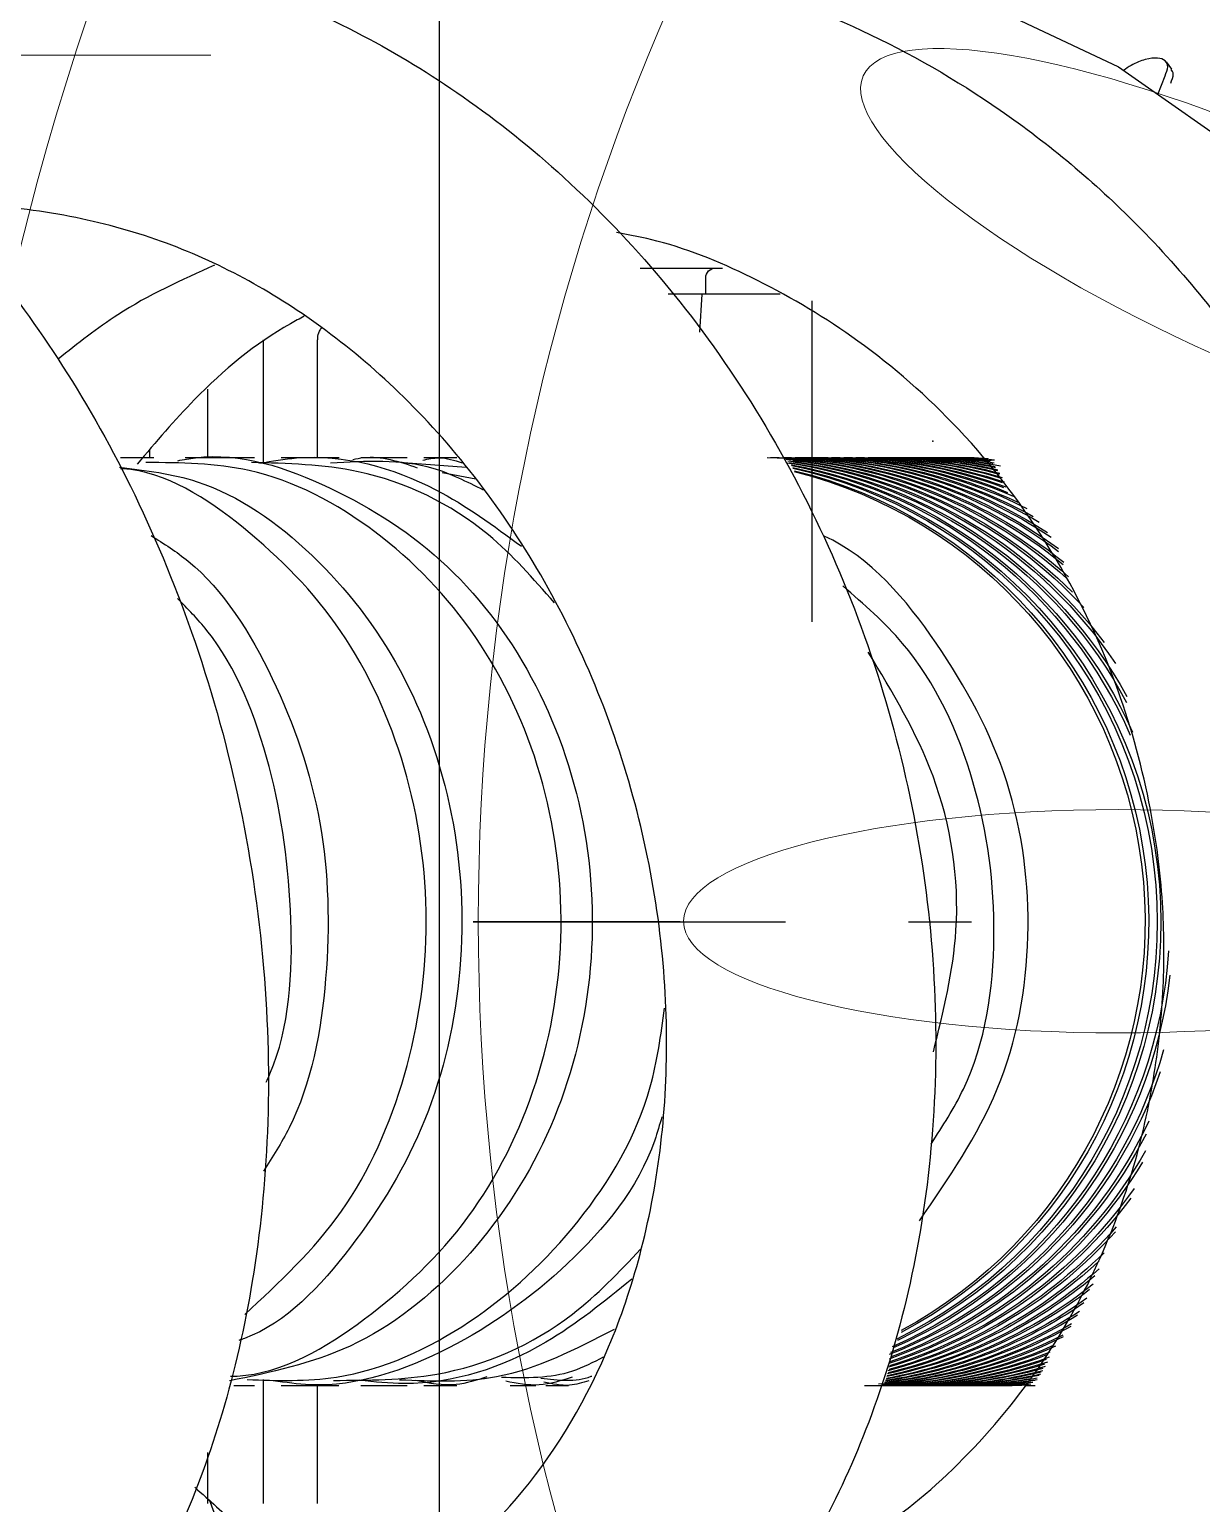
# Model space of a CAD drawing. Header units: millimetres. Extents: x 12325263 to 13848842, y -1463133 to 573208.
# Drawn here: x 12584588.82 to 12584611.66, y -830325 to -830296.28 of the extents above; entities that cross this region are included whole.
import ezdxf
from ezdxf.xclip import XClip

# ---------------------------------------------------------------- set-up
doc = ezdxf.new("R2010")
doc.units = ezdxf.units.MM
doc.header["$LTSCALE"] = 1000
doc.header["$XCLIPFRAME"] = 0
doc.linetypes.add('DOTE', pattern=[2.42, 2, -0.2, 0.02, -0.2])
for name, color, linetype in [('A-AXIS', 16, 'DOTE'), ('fur202301', 252, 'Continuous'), ('WALL', 5, 'Continuous'), ('WALL-SHATCH', 8, 'Continuous'), ('建筑-楼板开洞', 251, 'Continuous')]:
    doc.layers.add(name, color=color, linetype=linetype)

# ---------------------------------------------------------------- blocks, each defined once
blk = doc.blocks.new('adgshg13-A$C7F010FC0')
at = {"layer": 'WALL-SHATCH'}
h = blk.add_hatch(color=256, dxfattribs=at)
h.dxf.hatch_style = 1
h.paths.add_polyline_path([(-60384.171, -16880.895), (-763.165, 197.479), (12587.619, -13153.304), (12587.619, -157996.02), (-162964.851, -188820.432), (-171262.381, -180522.901), (-171262.381, -31310.898), (-150707.191, -10755.708), (-131860.078, -7980.895), (-99162.381, -7980.895), (-99162.381, -4980.895), (-76620.428, -4980.895), (-70107.652, -16880.895)], flags=16)
h.paths.add_polyline_path([(-60091.229, -16380.895), (-646.877, 646.877), (12987.619, -12987.619), (12987.619, -158331.905), (-163100.584, -189250.384), (-171662.381, -180688.586), (-171662.381, -31145.213), (-150777.896, -10260.728), (-131896.687, -7480.895), (-99562.381, -7480.895), (-99562.381, -4580.895), (-76365.552, -4580.895), (-69907.506, -16380.895)])
blk = doc.blocks.new('A$C4C7A72D3')
at = {"layer": 'WALL', "color": 1}
blk.add_blockref('adgshg13-A$C7F010FC0', (210433.012, 205503.569), dxfattribs=at)
blk = doc.blocks.new('qlzw')
at = {"layer": 'A-AXIS'}
blk.add_line((12451166.811, 979489.759), (12451166.811, 1082089.759), dxfattribs=at)
blk = doc.blocks.new('*U1544')
at = {"color": 1, "lineweight": 0, "ltscale": 10}
blk.add_lwpolyline([(1368.124, -395.286), (1368.124, -187.226)], dxfattribs=at)
at = {"color": 1, "lineweight": 0}
for radius in [55, 44.5]:
    blk.add_circle((1385, -445), radius, dxfattribs=at)
at = {"color": 1, "lineweight": 0, "extrusion": (0, 0, -1)}
for centre, major_axis in [((1385, -412.967), (0, 8.467)), ((1371.971, -415.736), (-3.444, 7.735))]:
    blk.add_ellipse(centre, major_axis=major_axis, ratio=0.257052, dxfattribs=at)
blk = doc.blocks.new('asdgag2019070515155847995')
at = {"color": 1}
for p, q in [((151.773, -393.524), (151.773, -394.177)), ((151.773, -394.096), (151.626, -394.096)), ((151.773, -394.786), (151.773, -396.136)), ((151.773, -395.227), (150.44, -395.227)), ((172.154, -395.227), (171.16, -395.227)), ((172.078, -395.257), (172.325, -395.345)), ((169.861, -396.138), (169.861, -395.736)), ((151.873, -396.314), (149.48, -396.314)), ((172.154, -396.314), (169.74, -396.314)), ((151.773, -396.656), (151.773, -397.786)), ((169.861, -397.784), (169.861, -396.656)), ((151.773, -397.368), (149.48, -397.368)), ((172.154, -397.368), (169.861, -397.368)), ((151.773, -398.21), (151.773, -399.112)), ((169.861, -399.113), (169.861, -398.21)), ((151.965, -400.265), (151.873, -399.045)), ((151.773, -399.44), (151.773, -400.084)), ((169.861, -400.084), (169.861, -399.441)), ((152.061, -399.797), (152.184, -400.451)), ((160.817, -400.401), (160.817, -402.014)), ((160.817, -402.379), (160.817, -400.401)), ((169.861, -401.621), (169.861, -401.124)), ((160.817, -401.59), (160.817, -406.486)), ((169.861, -402.256), (169.861, -401.816)), ((160.817, -402.77), (160.817, -402.014)), ((160.817, -402.163), (160.817, -403.69)), ((160.817, -402.379), (160.817, -402.163)), ((160.817, -402.538), (160.817, -402.681)), ((160.817, -402.538), (160.817, -403.279)), ((160.817, -403.04), (160.817, -402.681)), ((160.817, -404.437), (160.817, -402.77)), ((160.817, -403.279), (160.817, -403.04)), ((148.079, -403.653), (148.079, -405.262)), ((160.817, -403.69), (160.817, -404.437)), ((148.589, -404.863), (148.589, -404.203)), ((148.589, -404.933), (148.27, -404.933)), ((149.328, -404.819), (148.589, -404.863)), ((148.589, -406.383), (148.589, -404.863)), ((151.773, -406.197), (151.773, -406.365)), ((151.773, -406.435), (151.773, -406.603)), ((151.773, -406.672), (151.773, -406.84)), ((154.975, -407.009), (148.721, -407.009)), ((151.773, -406.91), (151.773, -407.078)), ((151.773, -407.148), (151.773, -407.315)), ((151.773, -407.385), (151.773, -407.553)), ((151.773, -407.623), (151.773, -407.79)), ((151.773, -407.86), (151.773, -408.028)), ((151.773, -408.098), (151.773, -408.265)), ((151.773, -408.335), (151.773, -408.503)), ((169.861, -408.503), (169.861, -408.335)), ((151.773, -408.573), (151.773, -408.74)), ((169.861, -408.74), (169.861, -408.573)), ((151.773, -408.81), (151.773, -408.978)), ((160.817, -408.886), (160.817, -410.114)), ((169.861, -408.978), (169.861, -408.81)), ((151.773, -409.048), (151.773, -409.215)), ((151.773, -409.285), (151.773, -409.453)), ((169.861, -409.215), (169.861, -409.048)), ((169.861, -409.453), (169.861, -409.285)), ((151.773, -409.523), (151.773, -409.691)), ((169.861, -409.691), (169.861, -409.523)), ((151.773, -409.76), (151.773, -409.928)), ((169.861, -409.928), (169.861, -409.76)), ((151.773, -409.998), (151.773, -410.166)), ((169.861, -410.166), (169.861, -409.998)), ((169.861, -410.403), (169.861, -410.235)), ((169.861, -410.641), (169.861, -410.473)), ((169.861, -410.878), (169.861, -410.711)), ((169.861, -411.353), (169.861, -411.186)), ((144.697, -413.745), (144.335, -413.884)), ((144.06, -413.903), (144.203, -414.012))]:
    blk.add_line(p, q, dxfattribs=at)
at = {"color": 1, "flags": 128}
blk.add_lwpolyline([(141.847, -402.291), (141.772, -402.835), (141.784, -405.234), (142.141, -407.726), (142.892, -410.288), (144.158, -412.973), (146.052, -415.684), (148.63, -418.225), (151.824, -420.359), (154.974, -421.72), (157.796, -422.444), (160.277, -422.738), (162.787, -422.722), (165.403, -422.374), (168.205, -421.599), (171.074, -420.289), (173.947, -418.292), (175.381, -416.929), (176.746, -415.286), (177.976, -413.342), (178.982, -411.077), (179.648, -408.54), (179.9, -405.812), (179.9, -405.812)], dxfattribs=at)
at = {"color": 1}
blk.add_arc((148.27, -405.124), 0.191, 90, 180, dxfattribs=at)
for centre, start_param, end_param in [((160.817, -406.128), 3.141593, 3.834387), ((160.817, -406.197), 3.141593, 3.826633), ((160.817, -406.365), 3.141593, 3.78883), ((160.817, -406.435), 3.141593, 3.778577), ((160.817, -406.603), 3.141593, 3.736438), ((160.817, -406.672), 3.141593, 3.718183), ((160.817, -405.96), 3.196537, 3.874688), ((160.817, -405.89), 3.208524, 3.879944), ((160.817, -405.722), 3.227033, 3.922743), ((160.817, -405.652), 3.250908, 3.968883), ((160.817, -405.485), 3.257528, 4.067094), ((160.817, -405.415), 3.277415, 4.122747), ((160.817, -405.247), 3.288024, 4.205424), ((160.817, -405.177), 3.290704, 4.220218), ((160.817, -405.01), 3.31852, 4.291689), ((160.817, -404.94), 3.327304, 4.298522), ((160.817, -404.772), 3.349016, 5.83708), ((160.817, -404.702), 3.356999, 5.830119), ((160.817, -404.535), 3.379512, 5.7984), ((160.817, -404.465), 3.386695, 5.789963), ((160.817, -406.84), 3.141593, 3.675259), ((160.817, -406.91), 3.141593, 3.651204), ((160.817, -407.078), 3.141593, 3.61408), ((160.817, -407.148), 3.141593, 3.584225), ((160.817, -407.315), 3.141593, 3.552902), ((160.817, -407.385), 3.141593, 3.531244), ((160.817, -407.553), 3.141593, 3.502009), ((160.817, -407.623), 3.141593, 3.499101), ((160.817, -407.79), 3.141593, 3.471001), ((160.817, -407.86), 3.141593, 3.466957), ((160.817, -408.028), 3.141593, 3.439993), ((160.817, -408.098), 3.141593, 3.434814), ((160.817, -408.028), 5.862099, 6.283185), ((160.817, -408.098), 5.867261, 6.283185), ((160.817, -408.265), 3.141593, 3.408984), ((160.817, -408.335), 3.141593, 3.402671), ((160.817, -407.078), 5.658819, 6.132484), ((160.817, -407.148), 5.675611, 6.140445), ((160.817, -407.315), 5.709639, 6.160627), ((160.817, -407.385), 5.723523, 6.16877), ((160.817, -407.553), 5.760459, 6.2003), ((160.817, -407.623), 5.771436, 6.197096), ((160.817, -407.79), 5.811279, 6.213492), ((160.817, -407.86), 5.819348, 6.225421), ((160.817, -408.265), 5.899981, 6.283185), ((160.817, -408.335), 5.91404, 6.283185), ((160.817, -408.503), 3.141593, 3.377976), ((160.817, -408.573), 3.141593, 3.370527), ((160.817, -404.94), 4.775114, 5.870275), ((160.817, -405.01), 4.828152, 5.87576), ((160.817, -405.177), 4.992331, 5.902007), ((160.817, -405.247), 5.04169, 5.91384), ((160.817, -405.415), 5.156867, 5.930817), ((160.817, -405.485), 5.187827, 5.942165), ((160.817, -405.652), 5.22859, 5.959626), ((160.817, -405.722), 5.256594, 5.970491), ((160.817, -405.89), 5.324541, 5.988436), ((160.817, -405.96), 5.350133, 5.998817), ((160.817, -406.128), 5.430164, 6.017246), ((160.817, -406.197), 5.443673, 6.027142), ((160.817, -406.365), 5.50636, 6.046055), ((160.817, -406.435), 5.531873, 6.055468), ((160.817, -406.603), 5.55718, 6.074865), ((160.817, -406.672), 5.579786, 6.083793), ((160.817, -406.84), 5.608, 6.103675), ((160.817, -406.91), 5.627698, 6.112119), ((160.817, -408.503), 5.930446, 6.283185), ((160.817, -408.573), 5.945147, 6.283185), ((160.817, -408.74), 3.141593, 3.346968), ((160.817, -408.81), 3.141593, 3.338384), ((160.817, -408.978), 3.141593, 3.330739), ((160.817, -408.74), 5.962059, 6.283185), ((160.817, -408.81), 5.976399, 6.283185), ((160.817, -408.978), 5.994512, 6.283185), ((160.817, -409.048), 3.141593, 3.30624), ((160.817, -409.215), 3.141593, 3.290704), ((160.817, -409.285), 3.141593, 3.274097), ((160.817, -409.048), 6.007651, 6.283185), ((160.817, -409.215), 6.026964, 6.283185), ((160.817, -409.285), 6.038903, 6.283185), ((160.817, -409.453), 3.141593, 3.250908), ((160.817, -409.523), 3.141593, 3.241954), ((160.817, -409.453), 6.059417, 6.283185), ((160.817, -409.523), 6.070155, 6.283185), ((160.817, -409.691), 3.141593, 3.237685), ((160.817, -409.76), 3.141593, 3.20981), ((160.817, -409.76), 6.101407, 6.283185), ((160.817, -409.691), 6.107415, 6.283185), ((160.817, -409.928), 3.141593, 3.198106), ((160.817, -409.928), 6.120759, 6.283185), ((160.817, -409.998), 6.132659, 6.283185), ((160.817, -410.166), 6.160627, 6.283185), ((160.817, -411.423), 3.019034, 3.0455), ((160.817, -410.235), 6.163911, 6.283185), ((160.817, -410.403), 6.2003, 6.283185), ((160.817, -410.473), 6.195163, 6.283185), ((160.817, -410.711), 6.226415, 6.283185), ((160.817, -410.641), 6.239842, 6.283185)]:
    blk.add_ellipse(centre, major_axis=(9.044, 0), ratio=0.998356, start_param=start_param, end_param=end_param, dxfattribs=at)
for points, knots in [([(143.531, -371.875), (143.366, -372.147), (142.9, -372.92), (142.304, -374.417), (141.784, -376.34), (141.59, -378.271), (141.657, -380.15), (141.981, -382.05), (142.614, -383.978), (143.433, -385.654), (144.217, -386.905), (145.066, -388.06), (146.17, -389.336), (147.785, -390.848), (149.855, -392.377), (152.347, -393.796), (155.209, -394.993), (158.378, -395.887), (161.674, -396.381), (164.872, -396.455), (167.789, -396.159), (170.371, -395.569), (172.608, -394.751), (174.516, -393.755), (176.145, -392.602), (177.599, -391.21), (178.843, -389.499), (179.68, -387.582), (180.047, -385.618), (180.001, -383.768), (179.584, -381.926), (178.753, -380.14), (177.921, -378.828), (177.258, -378.191), (177.129, -378.067)], [0, 0, 0, 0, 0.01388, 0.039378, 0.071612, 0.102834, 0.127054, 0.156545, 0.189391, 0.216614, 0.237056, 0.251937, 0.277045, 0.307419, 0.342302, 0.379624, 0.419266, 0.461252, 0.504925, 0.546643, 0.585898, 0.622728, 0.65719, 0.689674, 0.720307, 0.751107, 0.787206, 0.825781, 0.859451, 0.890994, 0.922978, 0.956402, 0.991542, 1, 1, 1, 1]), ([(142.897, -384.469), (142.774, -384.754), (142.459, -385.487), (142.08, -386.775), (141.696, -388.645), (141.554, -390.945), (141.828, -393.549), (142.5, -396), (143.478, -398.223), (144.73, -400.275), (146.312, -402.25), (148.298, -404.152), (150.657, -405.866), (153.301, -407.3), (156.146, -408.394), (159.113, -409.119), (162.112, -409.453), (165.056, -409.401), (167.855, -408.979), (170.38, -408.237), (172.541, -407.274), (174.425, -406.122), (176.203, -404.669), (177.831, -402.806), (179.015, -400.732), (179.698, -398.737), (180.016, -396.847), (180.029, -394.931), (179.734, -393.129), (179.224, -391.574), (178.811, -390.581), (178.495, -390.06), (178.427, -389.948)], [0, 0, 0, 0, 0.013566, 0.034943, 0.058934, 0.098142, 0.136731, 0.173952, 0.208454, 0.241154, 0.276338, 0.314444, 0.354319, 0.394514, 0.435046, 0.475894, 0.51645, 0.556564, 0.596271, 0.634668, 0.669498, 0.700751, 0.73488, 0.775775, 0.818164, 0.851593, 0.880283, 0.913237, 0.947778, 0.970778, 0.993743, 1, 1, 1, 1]), ([(174.391, -393.767), (174.401, -393.79), (174.781, -394.659), (174.846, -396.46), (174.121, -399.009), (172.253, -401.305), (169.804, -402.835), (167.43, -403.662), (165.41, -404.072), (163.208, -404.218), (160.88, -404.073), (158.508, -403.606), (156.194, -402.828), (154.038, -401.765), (152.115, -400.469), (150.496, -399.015), (149.216, -397.492), (148.231, -395.928), (147.494, -394.285), (147.027, -392.516), (146.836, -391.031), (146.935, -390.159), (146.962, -389.921)], [0, 0, 0, 0, 0.00232, 0.08549, 0.171548, 0.259452, 0.34503, 0.389339, 0.434732, 0.481352, 0.529174, 0.578132, 0.627149, 0.675496, 0.72313, 0.769428, 0.812353, 0.85187, 0.892404, 0.936344, 0.982664, 1, 1, 1, 1]), ([(148.024, -395.36), (148.313, -394.718), (148.794, -393.644), (149.551, -392.693), (149.854, -392.311)], [0, 0, 0, 0, 0.598724, 1, 1, 1, 1]), ([(151.961, -393.51), (152.023, -394.021), (152.187, -395.38), (153.571, -397.346), (155.819, -399.098), (158.676, -400.114), (161.756, -400.283), (164.761, -399.596), (167.213, -398.09), (168.67, -396.723), (168.964, -395.87), (168.977, -395.832)], [0, 0, 0, 0, 0.078669, 0.209429, 0.340181, 0.470921, 0.601653, 0.732381, 0.86311, 0.993846, 1, 1, 1, 1]), ([(168.469, -395.948), (167.847, -396.62), (166.601, -397.97), (163.847, -399.193), (160.807, -399.632), (157.76, -399.192), (155.03, -397.936), (153.072, -395.991), (152.04, -394.402), (151.99, -393.541), (151.989, -393.526)], [0, 0, 0, 0, 0.141833, 0.284448, 0.427062, 0.569674, 0.712286, 0.8549, 0.997515, 1, 1, 1, 1]), ([(149.02, -397.106), (149.067, -397.017), (149.483, -396.235), (150.42, -395.107), (151.47, -394.217), (151.898, -393.854)], [0, 0, 0, 0, 0.07093, 0.621338, 1, 1, 1, 1]), ([(169.675, -395.672), (169.674, -395.715), (169.642, -396.647), (168.634, -398.354), (166.703, -400.417), (163.995, -401.767), (160.958, -402.264), (157.9, -401.849), (155.164, -400.569), (153.098, -398.568), (151.885, -396.274), (151.874, -394.7), (151.869, -394.022)], [0, 0, 0, 0, 0.0055247, 0.1190825, 0.2326375, 0.3461886, 0.4597362, 0.5732817, 0.686827, 0.8003742, 0.9139247, 1, 1, 1, 1]), ([(153.292, -394.123), (153.449, -394.371), (154.071, -395.357), (156.02, -396.584), (158.85, -397.562), (161.923, -397.635), (164.328, -397.178), (165.402, -396.489), (165.676, -396.313)], [0, 0, 0, 0, 0.071795, 0.285504, 0.499208, 0.712908, 0.926605, 1, 1, 1, 1]), ([(151.833, -394.642), (151.812, -394.757), (151.628, -395.75), (152.263, -397.661), (153.752, -399.996), (156.137, -401.751), (159.023, -402.719), (162.117, -402.793), (165.068, -401.964), (167.517, -400.324), (169.247, -398.137), (169.598, -396.454), (169.765, -395.651)], [0, 0, 0, 0, 0.014489, 0.125116, 0.235739, 0.346353, 0.456959, 0.567557, 0.678153, 0.788751, 0.899354, 1, 1, 1, 1]), ([(163.942, -396.367), (163.888, -396.392), (162.95, -396.821), (160.741, -396.944), (157.776, -396.544), (155.563, -395.673), (154.718, -394.835), (154.518, -394.637)], [0, 0, 0, 0, 0.018246, 0.314885, 0.611523, 0.908161, 1, 1, 1, 1]), ([(171.837, -394.979), (172.091, -395.256), (172.859, -396.093), (173.609, -397.402), (173.926, -398.434), (174.019, -398.738)], [0, 0, 0, 0, 0.2586094, 0.7812464, 1, 1, 1, 1]), ([(142.472, -395.446), (142.364, -395.767), (141.931, -397.054), (141.704, -399.351), (141.761, -402.309), (142.343, -405.224), (143.39, -408.044), (144.99, -410.821), (147.247, -413.513), (150.185, -415.885), (153.531, -417.662), (156.753, -418.665), (159.558, -419.098), (162.063, -419.165), (164.425, -418.953), (166.865, -418.445), (169.484, -417.528), (172.236, -416.059), (174.866, -413.975), (177.05, -411.398), (178.556, -408.732), (179.476, -406.074), (179.899, -403.492), (179.94, -401.112), (179.681, -399.687), (179.563, -399.042)], [0, 0, 0, 0, 0.015214, 0.060977, 0.104986, 0.149309, 0.193678, 0.24012, 0.291901, 0.349755, 0.407596, 0.456922, 0.497367, 0.53196, 0.566718, 0.602097, 0.642973, 0.690731, 0.743898, 0.795877, 0.844688, 0.889455, 0.930669, 0.968591, 1, 1, 1, 1]), ([(154.601, -401.983), (154.134, -401.574), (152.934, -400.524), (151.926, -398.403), (151.886, -396.778), (151.869, -396.079)], [0, 0, 0, 0, 0.2663341, 0.6846968, 1, 1, 1, 1]), ([(169.74, -395.996), (169.759, -396.58), (169.807, -398.093), (168.734, -400.415), (166.764, -402.536), (164.546, -403.854), (163.021, -404.059), (162.502, -404.128)], [0, 0, 0, 0, 0.151611, 0.393021, 0.634424, 0.87582, 1, 1, 1, 1]), ([(151.883, -396.245), (151.841, -396.482), (151.637, -397.632), (152.141, -399.497), (153.103, -400.801), (153.5, -401.339)], [0, 0, 0, 0, 0.132178, 0.641928, 1, 1, 1, 1]), ([(164.619, -404.077), (164.772, -404.033), (165.894, -403.715), (167.596, -402.296), (169.241, -399.995), (169.962, -397.901), (169.795, -396.744), (169.761, -396.505)], [0, 0, 0, 0, 0.046228, 0.338802, 0.631393, 0.924008, 1, 1, 1, 1]), ([(149.48, -397.374), (149.467, -397.372), (149.408, -397.365), (149.321, -397.394), (149.261, -397.433), (149.238, -397.448)], [0, 0, 0, 0, 0.158386, 0.684003, 1, 1, 1, 1]), ([(152.408, -400.603), (152.246, -400.28), (151.777, -399.348), (151.841, -398.304), (151.883, -397.621)], [0, 0, 0, 0, 0.3455582, 1, 1, 1, 1]), ([(169.754, -397.679), (169.752, -398.352), (169.748, -399.983), (168.81, -402.138), (167.646, -403.24), (167.198, -403.663)], [0, 0, 0, 0, 0.302381, 0.731682, 1, 1, 1, 1]), ([(151.81, -398.052), (151.796, -398.121), (151.71, -398.541), (151.851, -398.959), (151.97, -399.308)], [0, 0, 0, 0, 0.165271, 1, 1, 1, 1]), ([(167.779, -403.493), (168.22, -402.954), (169.279, -401.66), (169.918, -399.717), (169.784, -398.478), (169.753, -398.189)], [0, 0, 0, 0, 0.353714, 0.849515, 1, 1, 1, 1]), ([(169.742, -398.965), (169.768, -399.604), (169.827, -401.076), (169.145, -402.402), (168.758, -403.152)], [0, 0, 0, 0, 0.433931, 1, 1, 1, 1]), ([(151.823, -399.416), (151.8, -399.522), (151.746, -399.78), (151.826, -400.033), (151.874, -400.183)], [0, 0, 0, 0, 0.408705, 1, 1, 1, 1]), ([(169.686, -400.665), (169.752, -400.467), (169.903, -400.015), (169.811, -399.545), (169.759, -399.282)], [0, 0, 0, 0, 0.4384367, 1, 1, 1, 1]), ([(169.692, -400.954), (169.703, -401.43), (169.721, -402.131), (169.398, -402.745), (169.294, -402.943)], [0, 0, 0, 0, 0.677862, 1, 1, 1, 1]), ([(169.689, -402.33), (169.759, -402.116), (169.899, -401.691), (169.815, -401.252), (169.773, -401.035)], [0, 0, 0, 0, 0.50359, 1, 1, 1, 1]), ([(169.71, -401.72), (169.752, -402.057), (169.795, -402.399), (169.672, -402.707), (169.671, -402.712)], [0, 0, 0, 0, 0.985718, 1, 1, 1, 1]), ([(169.764, -402.654), (169.802, -402.53), (169.889, -402.242), (169.826, -401.947), (169.79, -401.779)], [0, 0, 0, 0, 0.432862, 1, 1, 1, 1]), ([(173.642, -406.55), (173.335, -407.145), (172.672, -408.432), (171.226, -410.103), (169.377, -411.597), (167.356, -412.686), (165.462, -413.35), (163.687, -413.719), (161.999, -413.88), (160.265, -413.856), (158.306, -413.583), (155.991, -412.931), (153.515, -411.726), (151.234, -410.002), (149.486, -408.002), (148.304, -406.015), (147.618, -404.397), (147.436, -403.456), (147.385, -403.192)], [0, 0, 0, 0, 0.063745, 0.137779, 0.213474, 0.281742, 0.339746, 0.389304, 0.437461, 0.484243, 0.537359, 0.604896, 0.686093, 0.771126, 0.846192, 0.913377, 0.975753, 1, 1, 1, 1]), ([(166.643, -409.097), (165.817, -409.666), (164.152, -410.813), (161.102, -411.369), (158.024, -410.974), (155.356, -409.524), (153.713, -408.149), (153.297, -407.228), (153.295, -407.223)], [0, 0, 0, 0, 0.197167, 0.397566, 0.597965, 0.798364, 0.998763, 1, 1, 1, 1]), ([(165.149, -409.323), (164.8, -409.549), (163.6, -410.326), (161.081, -410.693), (158.07, -410.29), (155.646, -409.185), (154.629, -408.013), (154.275, -407.605)], [0, 0, 0, 0, 0.104104, 0.357563, 0.611021, 0.864479, 1, 1, 1, 1]), ([(163.351, -409.368), (162.569, -409.562), (160.8, -410.002), (157.992, -409.568), (156.344, -408.571), (155.562, -408.098)], [0, 0, 0, 0, 0.294249, 0.665287, 1, 1, 1, 1]), ([(144.335, -413.884), (144.273, -413.908), (144.148, -413.956), (144.029, -413.898), (143.973, -413.749), (144.005, -413.514), (144.094, -413.27), (144.193, -413.122), (144.227, -413.072)], [0, 0, 0, 0, 0.178485, 0.356786, 0.543007, 0.731107, 0.908678, 1, 1, 1, 1]), ([(144.476, -413.993), (144.413, -414.019), (144.299, -414.065), (144.236, -414.023), (144.209, -414.004)], [0, 0, 0, 0, 0.55986, 1, 1, 1, 1])]:
    blk.add_open_spline(points, degree=3, knots=knots, dxfattribs=at)
blk.add_open_spline([(141.688, -389.994), (141.522, -390.072), (140.258, -390.667), (138.035, -392.05), (135.059, -394.142), (132.291, -396.511), (129.736, -399.105), (127.418, -401.913), (125.353, -404.911), (123.557, -408.078), (122.043, -411.388), (120.824, -414.817), (119.908, -418.339), (119.302, -421.928), (119.011, -425.555), (119.038, -429.194), (119.381, -432.816), (120.038, -436.395), (121.004, -439.904), (122.272, -443.315), (123.833, -446.603), (125.674, -449.743), (127.781, -452.711), (130.139, -455.484), (132.73, -458.043), (135.533, -460.366), (138.529, -462.437), (141.693, -464.24), (145.003, -465.761), (148.432, -466.989), (151.956, -467.914), (155.546, -468.529), (159.177, -468.83), (162.821, -468.814), (166.449, -468.482), (170.034, -467.835), (173.55, -466.879), (176.969, -465.622), (180.266, -464.072), (183.415, -462.241), (186.392, -460.144), (189.176, -457.795), (191.744, -455.214), (194.078, -452.419), (196.159, -449.433), (197.973, -446.276), (199.504, -442.974), (200.742, -439.552), (201.678, -436.035), (202.303, -432.45), (202.614, -428.824), (202.608, -425.185), (202.285, -421.561), (201.648, -417.978), (200.7, -414.464), (199.451, -411.046), (197.909, -407.75), (196.085, -404.6), (193.994, -401.62), (191.651, -398.834), (189.074, -396.262), (186.285, -393.92), (183.295, -391.846), (180.783, -390.344), (179.228, -389.639), (178.777, -389.435)], degree=3, knots=[0, 0, 0, 0, 0.002464, 0.018712, 0.034959, 0.051206, 0.067452, 0.083698, 0.099943, 0.116187, 0.132431, 0.148674, 0.164917, 0.181159, 0.197401, 0.213642, 0.229884, 0.246125, 0.262366, 0.278608, 0.29485, 0.311092, 0.327334, 0.343577, 0.359821, 0.376065, 0.39231, 0.408556, 0.424802, 0.441049, 0.457296, 0.473544, 0.489792, 0.506041, 0.52229, 0.538538, 0.554787, 0.571035, 0.587284, 0.603532, 0.619779, 0.636026, 0.652272, 0.668518, 0.684763, 0.701007, 0.717251, 0.733494, 0.749737, 0.765979, 0.782221, 0.798462, 0.814704, 0.830945, 0.847186, 0.863428, 0.87967, 0.895912, 0.912154, 0.928397, 0.944641, 0.960885, 0.97713, 0.993376, 1, 1, 1, 1])
blk.add_point((151.455, -409.359), dxfattribs=at)
blk = doc.blocks.new('sdfgsdffhg')
at = {"layer": 'fur202301', "xscale": -1, "rotation": 90}
for name, p in [('*U1544', (3113.17, 45128.151, 0)), ('asdgag2019070515155847995', (3113.17, 43903.959, 0))]:
    blk.add_blockref(name, p, dxfattribs=at)

msp = doc.modelspace()

# ---------------------------------------------------------------- block references
ref = msp.add_blockref('A$C4C7A72D3', (12385714.853, -906209.521), dxfattribs=dict(rotation=350.041249254255))
XClip(ref).set_block_clipping_path([(223442.8584877662, 85923.1187333744), (220542.7961432356, 85923.1422391906), (220542.8579492103, 89292.823275506), (211526.9150355905, 89292.8101311298), (210631.4331447985, 94392.8080583527), (206113.3685902953, 94392.8025418455), (206001.4315187763, 95030.3127344656), (204376.2826588508, 94744.9613686837), (203364.4570056833, 100506.9030052917), (197947.3947122637, 99555.7482674252), (192482.3428474721, 130679.4765393781), (190118.7804593667, 130264.4504016289), (191623.4071957469, 121695.6427078634), (177046.6486519482, 119136.2011700841), (175707.6223907359, 126760.8483765714), (173902.988371335, 128026.4039125028), (169528.3854461554, 127258.2903269802), (169070.0967394859, 129868.3614864857), (163308.2517458182, 128856.6693391807), (163766.52659606, 126246.6171700556), (159679.1795131005, 125528.9180921423), (170669.6888374612, 62935.797914044), (167222.1989369914, 62330.4650948944), (167939.7759490944, 58243.6808593175), (171386.9528796654, 58848.2912487988), (172857.0656793863, 50477.0032648193), (165962.5026008021, 49266.4230898353), (168037.7813034765, 37447.1796448426), (140649.9584970828, 32638.2390106404), (115387.9799239188, 28202.5781787895), (95598.7254695911, 140907.4332163476), (226939.476109907, 163968.8668500402), (240128.6952811591, 88852.8973128139)])

# ---------------------------------------------------------------- next in the draw order: hatches: boundary and pattern name
at = {"layer": '建筑-楼板开洞'}
h = msp.add_hatch(dxfattribs=at)
h.set_pattern_fill('DASH', color=256, scale=500)
h.set_pattern_definition([(0, (0, 0), (476.25, 476.25), [476.25, -476.25])])
h.paths.add_polyline_path([(12597696.741, -842386.786), (12590696.811, -842386.901), (12590697.067, -843986.786), (12595796.811, -843986.852), (12595797.067, -849736.852), (12588796.811, -849736.786), (12588796.811, -851936.786), (12564896.811, -851936.786), (12564896.811, -816186.786), (12568846.811, -816186.786), (12568846.811, -816040), (12568846.811, -807536.786), (12574696.829, -807536.802), (12574696.771, -810386.786), (12575896.811, -810386.786), (12579055.235, -810386.784), (12580496.915, -811828.207), (12580696.915, -819086.85), (12595696.917, -819086.721), (12595696.898, -812786.786), (12597696.659, -812786.786)])

# ---------------------------------------------------------------- next in the draw order: block references
at = {"color": 2}
msp.add_blockref('qlzw', (133430, -1881876.545), dxfattribs=at)

# ---------------------------------------------------------------- next in the draw order: block references
msp.add_blockref('sdfgsdffhg', (12581083.899, -874056.804, 0))

doc.saveas('drawing.dxf')
